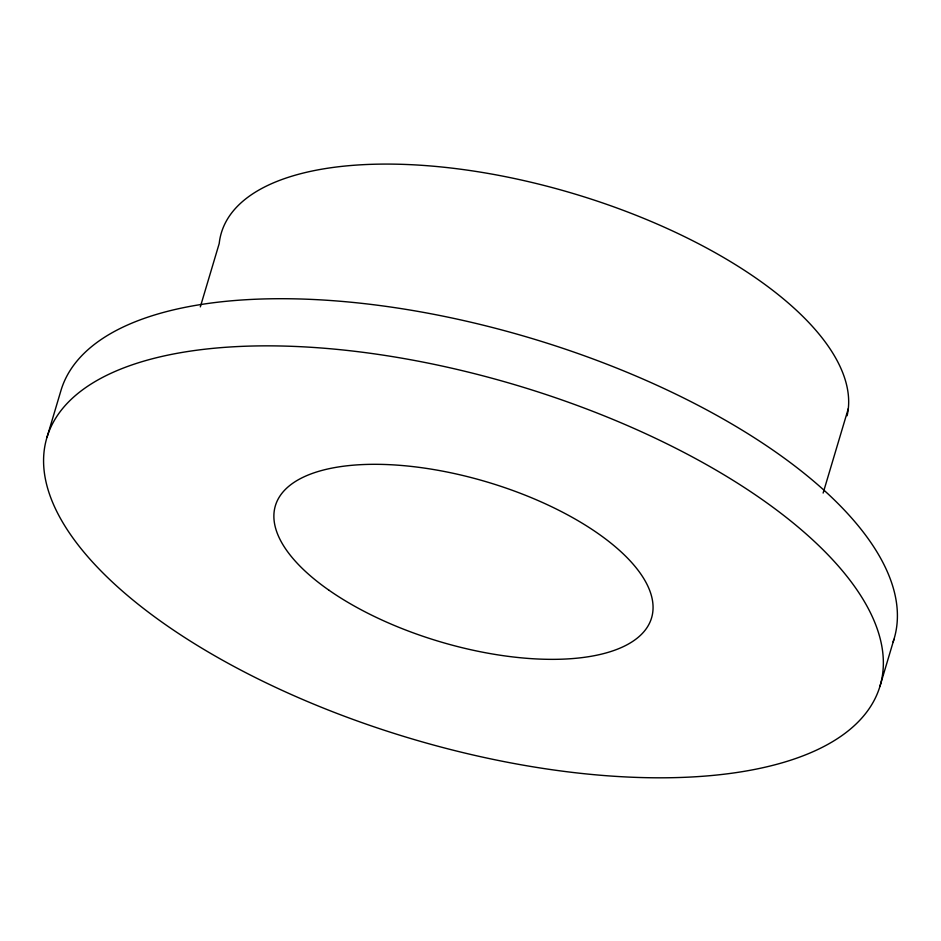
<?xml version="1.0" encoding="UTF-8"?>
<svg xmlns="http://www.w3.org/2000/svg" width="941" height="941" viewBox="0 0 941 941"><rect width="100%" height="100%" fill="white"/><g stroke="black" fill="none" stroke-linecap="round" stroke-linejoin="round"><path stroke-width="1.41" d="M47.05 437.177L61.106 390.021A434.683 184.389 16.6 0 1 534.406 339.242A434.683 184.389 16.6 0 1 893.103 641.938M200.327 306.872L219.206 243.531A326.009 138.292 16.6 0 1 557.001 188.882A326.009 138.292 16.6 0 1 847.1 415.746M823.128 493.06L848.312 408.606M879.894 686.495A434.683 184.389 16.6 0 0 301.849 346.759A434.683 184.389 16.6 0 0 208.679 652.254A434.683 184.389 16.6 0 0 879.894 686.495L893.95 639.339M329.197 590.372A196.269 83.255 16.6 0 0 646.514 628.329A196.269 83.255 16.6 0 0 414.71 466.807A196.269 83.255 16.6 0 0 329.197 590.372"/></g></svg>
